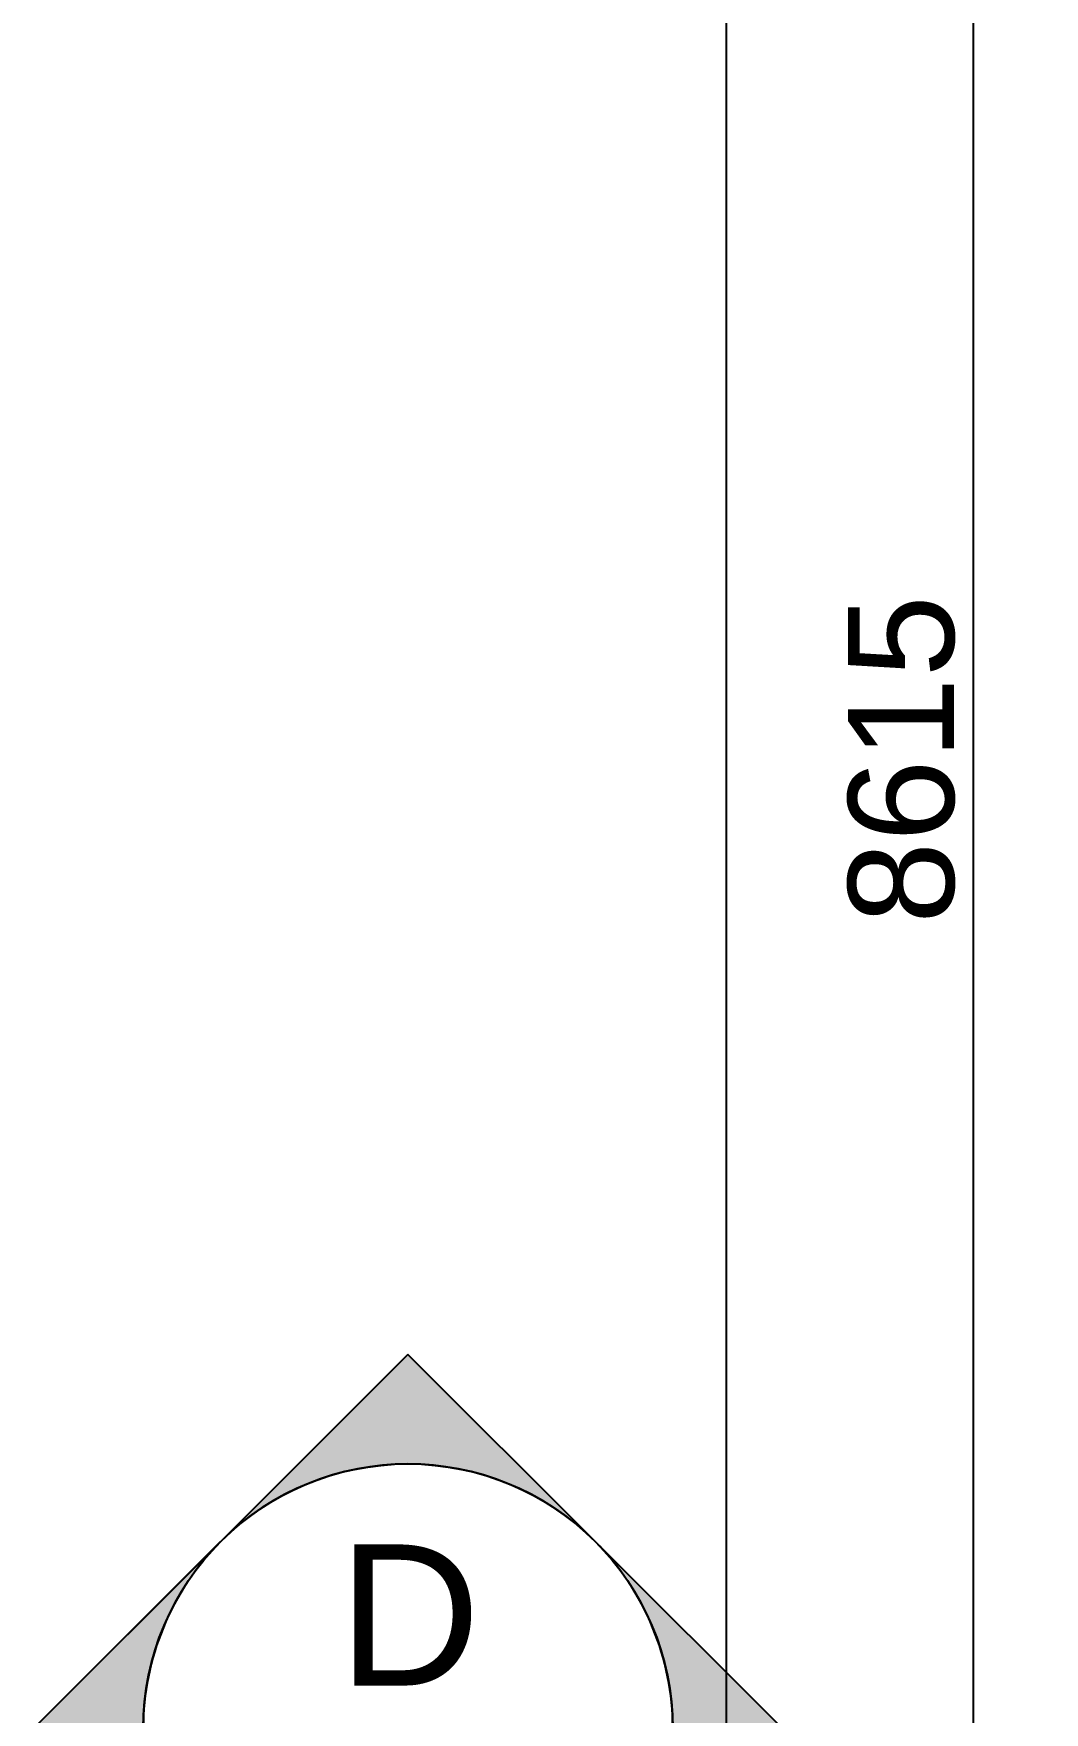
# Model space of a CAD drawing. Header units: millimetres. Extents: x -794334 to -714814, y -17806 to 22403.
# Drawn here: x -794334 to -791470, y 5186 to 9944 of the extents above; entities that cross this region are included whole.
import ezdxf
from ezdxf.xclip import XClip

# ---------------------------------------------------------------- set-up
doc = ezdxf.new("R2010")
doc.units = ezdxf.units.MM
doc.header["$XCLIPFRAME"] = 0
doc.layers.add('A-ANNO-DIMS', color=1, linetype='Continuous', lineweight=9)
doc.layers.add('G-ANNO-SECL', color=3, linetype='Continuous', lineweight=9)
doc.layers.add('A11_ALU.SOLID SHEET', color=2, linetype='Continuous')
doc.styles.add('Arial', font='arial.ttf', dxfattribs={"height": 400})
doc.styles.add('Arial_2', font='arial.ttf', dxfattribs={"height": 300})
doc.dimstyles.new('DPA-DIM-3_0_C-C', dxfattribs={"dimscale": 304.8, "dimtxt": 306.07782, "dimasz": 0.492126, "dimexe": 0.656168, "dimexo": 0.0625, "dimgap": 0.164042, "dimtad": 1, "dimdec": 0, "dimzin": 0, "dimdsep": 46, "dimtxsty": 'Arial_2', "dimblk1": 'DOTBLANK', "dimblk2": 'DOTBLANK', "dimsah": 1, "dimcen": 0.09, "dimdle": 0.656168, "dimadec": 8, "dimazin": 0, "dimtfac": 1, "dimtdec": 4, "dimtix": 1, "dimtmove": 0, "dimatfit": 3, "dimfxl": 1.312336, "dimfxlon": 1, "dimtvp": 1, "dimtolj": 1, "dimtzin": 0, "dimarcsym": 2})

# ---------------------------------------------------------------- blocks, each defined once
blk = doc.blocks.new('Section - Section Head-531884-4252-01 ENLARGED CONCOURSE LEVEL - REFLECTED CEILING PLAN - SHEET 3')
at = {"layer": 'G-ANNO-SECL'}
h = blk.add_hatch(color=256, dxfattribs=at)
edge = h.paths.add_edge_path()
edge.add_line((-12.803, 5.303), (-7.5, 10.607))
edge.add_line((-7.5, 10.607), (-2.197, 5.303))
edge.add_arc((-7.5, 0), 7.5, 45, 135)
h = blk.add_hatch(color=256, dxfattribs=at)
edge = h.paths.add_edge_path()
edge.add_arc((-7.5, 0), 7.5, 0, 45)
edge.add_line((-2.197, 5.303), (3.107, 0))
edge.add_line((3.107, 0), (0, 0))
edge = h.paths.add_edge_path()
edge.add_line((-15, 0), (-18.107, 0))
edge.add_line((-18.107, 0), (-12.803, 5.303))
edge.add_arc((-7.5, 0), 7.5, 135, 180)
at = {"layer": 'G-ANNO-SECL', "lineweight": 25}
for p, q in [((-7.5, 10.607), (-18.107, 0)), ((-7.5, 10.607), (-12.803, 5.303)), ((3.107, 0), (-7.5, 10.607)), ((-2.197, 5.303), (-7.5, 10.607)), ((-12.803, 5.303), (-18.107, 0)), ((3.107, 0), (-2.197, 5.303)), ((-18.107, 0), (-15, 0)), ((-18.107, 0), (-15, 0)), ((0, 0), (3.107, 0)), ((0, 0), (3.107, 0))]:
    blk.add_line(p, q, dxfattribs=at)
blk.add_circle((-7.5, 0), 7.5, dxfattribs=at)
for start, end in [(45, 135), (135, 180), (0, 45)]:
    blk.add_arc((-7.5, 0), 7.5, start, end, dxfattribs=at)
blk = doc.blocks.new('_DotBlank')
at = {"color": 0, "linetype": 'ByBlock', "lineweight": -2}
blk.add_line((-0.5, 0), (-1, 0), dxfattribs=at)
blk.add_circle((0, 0), 0.5, dxfattribs=at)
blk = doc.blocks.new('*D811')
at = {"layer": 'A-ANNO-DIMS', "color": 0, "lineweight": -2, "transparency": 16777216}
for p, q in [((-13869.7, 8615), (-13288.8, 8615)), ((-13488.8, -7750), (-13488.8, 8465)), ((-13869.7, -7900), (-13288.8, -7900))]:
    blk.add_line(p, q, dxfattribs=at)
at = {"layer": 'Defpoints', "color": 0, "transparency": 16777216}
for p in [(-13888.8, 8615), (-13488.8, 8615), (-13888.8, -7900)]:
    blk.add_point(p, dxfattribs=at)
at = {"layer": 'A-ANNO-DIMS', "color": 0, "lineweight": -2, "transparency": 16777216, "xscale": 150, "yscale": 150, "zscale": 150}
for p, rotation in [((-13488.8, 8615), 90), ((-13488.8, -7900), 270)]:
    blk.add_blockref('_DotBlank', p, dxfattribs=dict(at, rotation=rotation))
at = {"layer": 'A-ANNO-DIMS', "color": 0, "transparency": 16777216, "insert": (-13691.9, 357.5), "char_height": 300, "width": 1384.414, "attachment_point": 5, "rotation": 90, "style": 'Arial_2'}
blk.add_mtext('\\A1;16515', dxfattribs=at)
blk = doc.blocks.new('*D814')
at = {"layer": 'A-ANNO-DIMS', "color": 0, "lineweight": -2, "transparency": 16777216}
for p, q in [((-13169.7, 8615), (-12588.8, 8615)), ((-12788.8, 150), (-12788.8, 8465)), ((-13169.7, 0), (-12588.8, 0))]:
    blk.add_line(p, q, dxfattribs=at)
at = {"layer": 'Defpoints', "color": 0, "transparency": 16777216}
for p in [(-13188.8, 8615), (-12788.8, 8615), (-13188.8, 0)]:
    blk.add_point(p, dxfattribs=at)
at = {"layer": 'A-ANNO-DIMS', "color": 0, "lineweight": -2, "transparency": 16777216, "xscale": 150, "yscale": 150, "zscale": 150}
for p, rotation in [((-12788.8, 8615), 90), ((-12788.8, 0), 270)]:
    blk.add_blockref('_DotBlank', p, dxfattribs=dict(at, rotation=rotation))
at = {"layer": 'A-ANNO-DIMS', "color": 0, "transparency": 16777216, "insert": (-12991.9, 4307.5), "char_height": 300, "width": 1107.531, "attachment_point": 5, "rotation": 90, "style": 'Arial_2'}
blk.add_mtext('\\A1;8615', dxfattribs=at)
blk = doc.blocks.new('*U1630')
blk.add_lwpolyline([(-4139.5, 6315), (-75674.9, 6315), (-75674.9, 550), (-4139.5, 550)], close=True)
blk = doc.blocks.new('*U804')
at = {"layer": 'A-ANNO-DIMS'}
for base, p1, p2, override, picture, middle in [((-13488.8, 8615), (-13888.8, -7900), (-13888.8, 8615), {"dimpost": '<>', "dimfxl": 16515.002991}, '*D811', (-13691.9, 357.5)), ((-12788.8, 8615), (-13188.8, 0), (-13188.8, 8615), {"dimpost": '<>', "dimfxl": 8614.999996}, '*D814', (-12991.9, 4307.5))]:
    dim = blk.add_linear_dim(base=base, p1=p1, p2=p2, angle=90, dimstyle='DPA-DIM-3_0_C-C', override=override, dxfattribs=at)
    dim.commit()
    dim.dimension.update_dxf_attribs({"geometry": picture, "text_midpoint": middle})

msp = doc.modelspace()

# ---------------------------------------------------------------- block references
at = {"layer": 'A11_ALU.SOLID SHEET'}
ref = msp.add_blockref('*U1630', (-744681.2, 3579), dxfattribs=at)
XClip(ref).set_block_clipping_path([(-45802.4668593339, -9620.0029952967), (23702.8690583039, 10334.9999958097)])
at = {"layer": 'G-ANNO-SECL', "lineweight": 25, "xscale": 99.99999999999993, "yscale": 99.99999999999993, "zscale": 99.99999999999993}
msp.add_blockref('Section - Section Head-531884-4252-01 ENLARGED CONCOURSE LEVEL - REFLECTED CEILING PLAN - SHEET 3', (-792523.2, 5139.9), dxfattribs=at)

# ---------------------------------------------------------------- texts
at = {"layer": 'G-ANNO-SECL', "lineweight": 25, "insert": (-793471.1, 5661.9), "char_height": 400, "width": 489.029, "attachment_point": 1, "style": 'Arial'}
msp.add_mtext('D', dxfattribs=at)

# ---------------------------------------------------------------- next in the draw order: block references
msp.add_blockref('*U804', (-778882.4, 3579))

doc.saveas('drawing.dxf')
